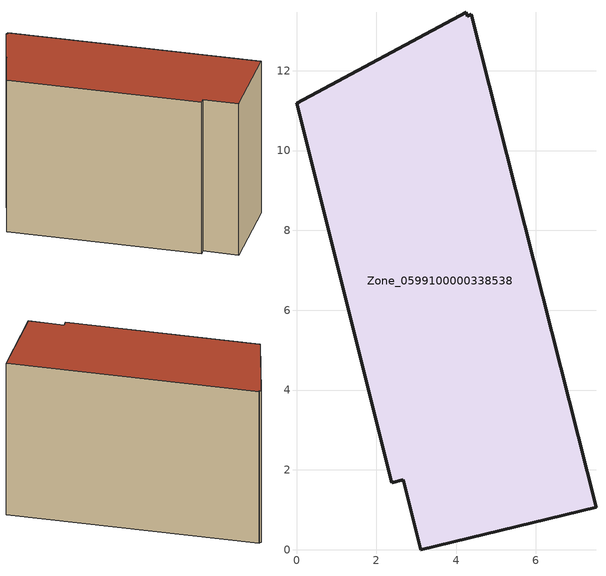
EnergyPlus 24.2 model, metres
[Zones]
Zone_0599100000338538
 floor ground (C_G): 4.28,13.37 4.37,13.41 7.5,1.06 3.11,0 2.67,1.75 2.39,1.67 0,11.18 4.26,13.46 z0
 wall outside (C_F): 4.26,13.46 0,11.18 2.39,1.67 2.67,1.75 3.11,0 7.5,1.06 4.37,13.41 4.28,13.37 4.26,13.46 z0:8.41
 roof outside (C_R): 4.28,13.37 4.26,13.46 0,11.18 2.39,1.67 2.67,1.75 3.11,0 7.5,1.06 4.37,13.41 z8.41
[BUILDING]
Pand.0599100000338538: North Axis=0; Terrain=City; Loads Convergence Tolerance Value=0.04; Temperature Convergence Tolerance Value=0.4; Solar Distribution=FullExterior; Maximum Number of Warmup Days=25; Minimum Number of Warmup Days=1
[Site:Location]
Rotterdam.The.Hague.AP_ZH_NLD Design_Conditions: Latitude=51.96; Longitude=4.45; Time Zone=1; Elevation=-4.5
[SITE:GROUNDTEMPERATURE:BUILDINGSURFACE]
18, 18, 18, 18, 18, 18, 18, 18, 18, 18, 18, 18
[MATERIAL] Thermal Absorptance=0.9; Solar Absorptance=0.7; Visible Absorptance=0.7
Name | Roughness | Thickness | Conductivity | Density | Specific Heat
G.TI.1992-2005 | MediumSmooth | 0.15 | 0.06 | 540 | 1210
F.TI.1992-2005 | Rough | 0.3 | 0.12 | 1920 | 840
R.TI.1992-2005 | MediumRough | 0.2 | 0.08 | 1500 | 1000
[CONSTRUCTION]
C_G: G.TI.1992-2005
C_F: F.TI.1992-2005
C_R: R.TI.1992-2005
[ZONE]
Zone_0599100000338538: Type=1; Multiplier=1; Ceiling Height=Autocalculate; Volume=Autocalculate; Floor Area=autocalculate; Part of Total Floor Area=Yes
[ZONEINFILTRATION:DESIGNFLOWRATE]
Infil_Zone_0599100000338538: Zone or ZoneList or Space or SpaceList=Zone_0599100000338538; Schedule=AlwaysOn; Design Flow Rate Calculation Method=Flow/Area; Flow Rate per Floor Area=0.0015; Constant Term Coefficient=1; Temperature Term Coefficient=0; Velocity Term Coefficient=0; Velocity Squared Term Coefficient=0
[HVACTEMPLATE:ZONE:IDEALLOADSAIRSYSTEM]
Zone_0599100000338538: Maximum Heating Supply Air Temperature=50; Minimum Cooling Supply Air Temperature=13; Maximum Heating Supply Air Humidity Ratio=0.0156; Minimum Cooling Supply Air Humidity Ratio=0.0077; Heating Limit=NoLimit; Cooling Limit=NoLimit; Dehumidification Control Type=ConstantSensibleHeatRatio; Cooling Sensible Heat Ratio=0.7; Dehumidification Setpoint=60; Humidification Control Type=None; Humidification Setpoint=30; Outdoor Air Method=None; Outdoor Air Flow Rate per Person=0.00944; Outdoor Air Flow Rate per Zone Floor Area=0; Outdoor Air Flow Rate per Zone=0; Demand Controlled Ventilation Type=None; Outdoor Air Economizer Type=NoEconomizer; Heat Recovery Type=None; Sensible Heat Recovery Effectiveness=0.7; Latent Heat Recovery Effectiveness=0.65
[ZONECONTROL:THERMOSTAT]
ThermostatControl_Zone_0599100000338538: Zone or ZoneList=Zone_0599100000338538; Control Type Schedule=DualSetpointControlType; Control 1=Thermostat_Zone_0599100000338538; Temperature Difference Between Cutout And Setpoint=0
[THERMOSTATSETPOINT:DUALSETPOINT]
Thermostat_Zone_0599100000338538: Heating Setpoint Temperature Schedule=HeatingSetpoint_Zone_0599100000338538; Cooling Setpoint Temperature Schedule=CoolingSetpoint_Zone_0599100000338538
[SCHEDULE:COMPACT]
HeatingSetpoint_Zone_0599100000338538: Through: 12/31, For: AllDays, Until: 24:00, 21
CoolingSetpoint_Zone_0599100000338538: Through: 12/31, For: AllDays, Until: 24:00, 24
DualSetpointControlType: Through: 12/31, For: AllDays, Until: 24:00, 4
AlwaysOn: Through: 12/31, For: AllDays, Until: 24:00, 1
